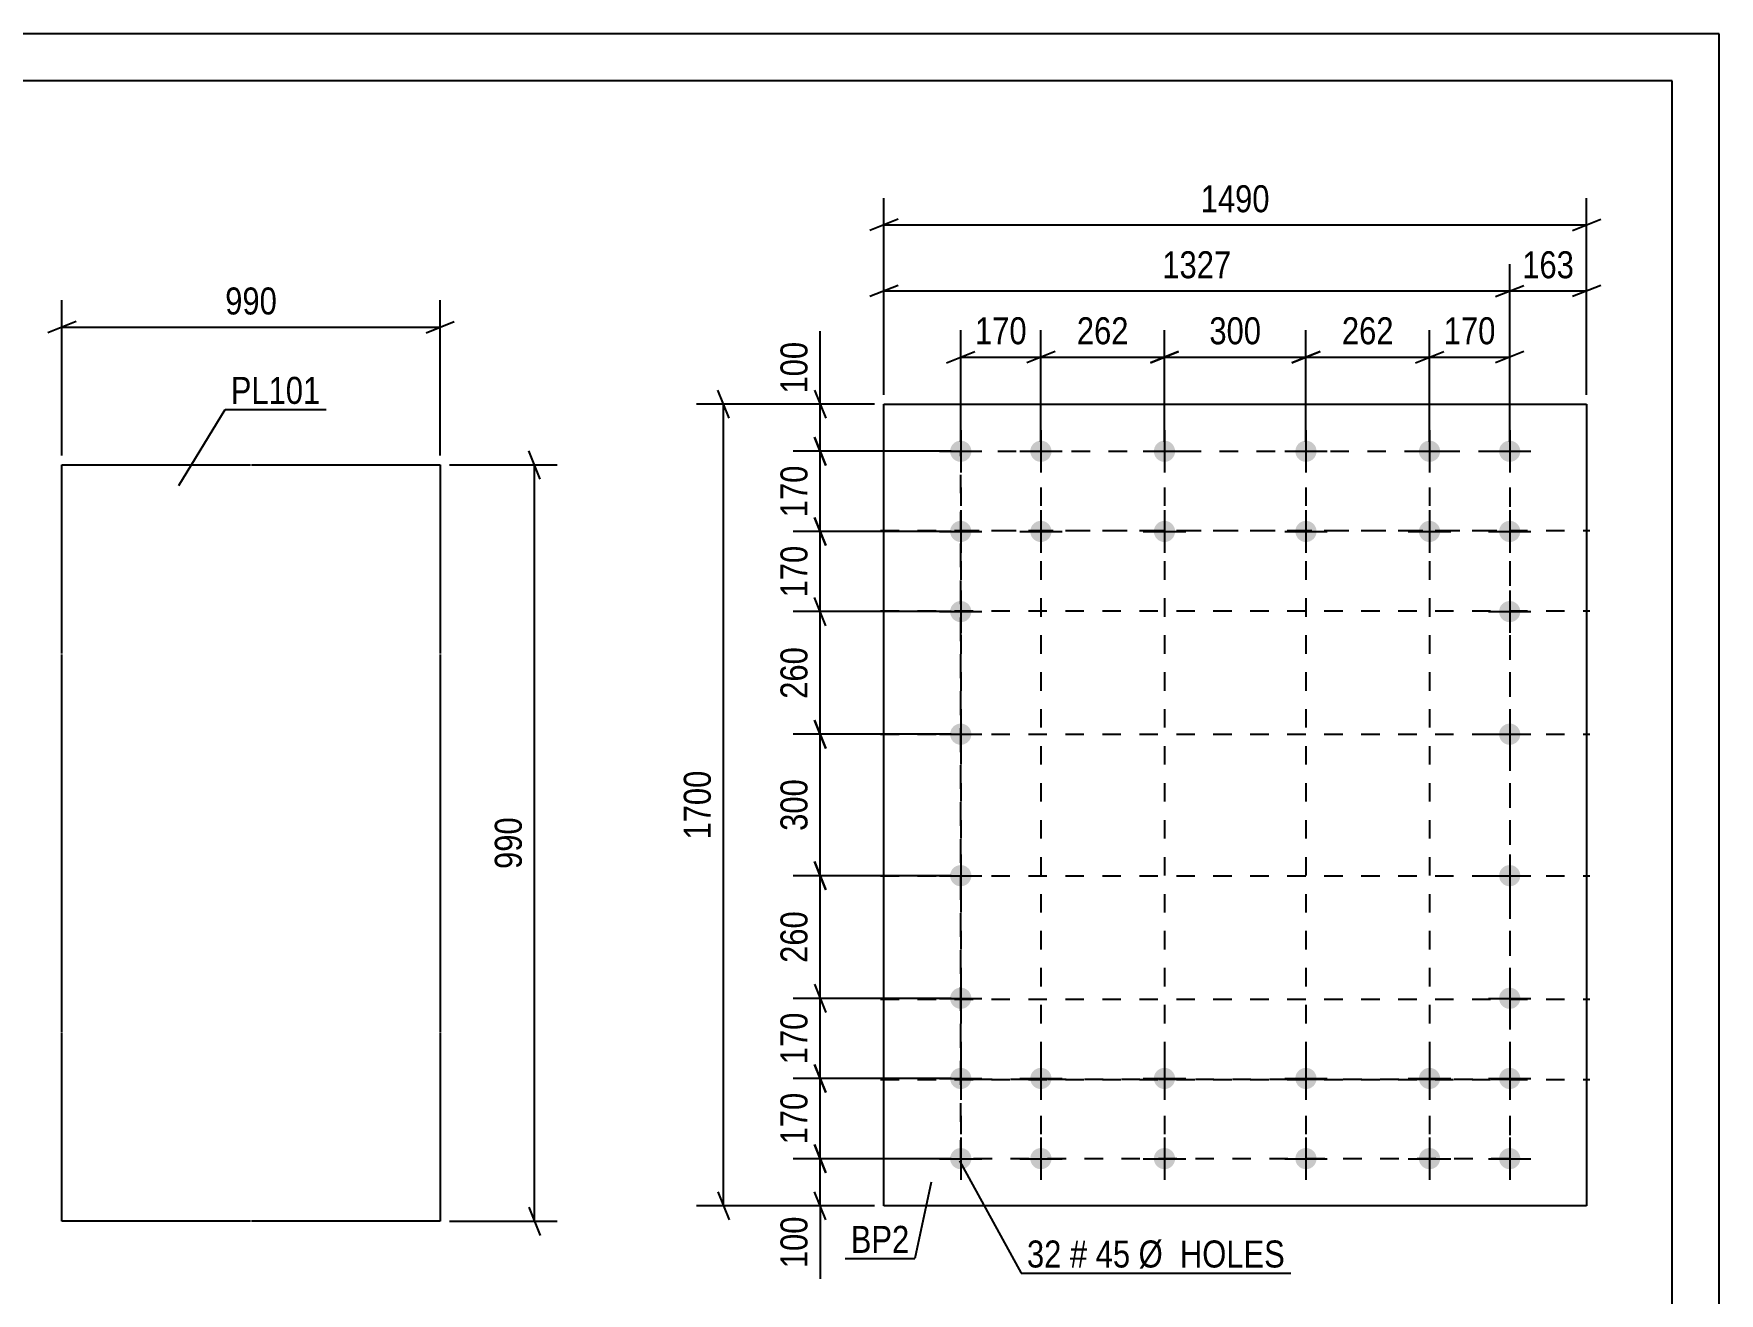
# Model space of a CAD drawing. Header units: millimetres. Extents: x 0 to 841, y 0 to 594.
# Drawn here: x 662.3 to 841, y 460.4 to 594 of the extents above; entities that cross this region are included whole.
import ezdxf

# ---------------------------------------------------------------- set-up
doc = ezdxf.new("R2010")
doc.units = ezdxf.units.MM
doc.linetypes.add('DXK_LINE_DOT2', pattern=[3.9198, 1.9599, -1.9599])
doc.styles.add('Arial Narrow', font='ARIALN.TTF', dxfattribs={"height": 0.2})

# ---------------------------------------------------------------- blocks, each defined once
blk = doc.blocks.new('Unknown-284856987-1130')
at = {"color": 5, "linetype": 'Continuous'}
for p, q in [((841, 594), (0, 594)), ((841, 0), (841, 594)), ((836, 589), (5, 589)), ((836, 5), (836, 589))]:
    blk.add_line(p, q, dxfattribs=at)
blk = doc.blocks.new('Bolt-284856987-5415 - 5381')
at = {"linetype": 'Continuous'}
for points in [[(760.58, 550.85, -1), (760.58, 548.6, -1)], [(769.08, 550.85, -1), (769.08, 548.6, -1)], [(782.18, 550.85, -1), (782.18, 548.6, -1)], [(797.18, 550.85, -1), (797.18, 548.6, -1)], [(810.28, 550.85, -1), (810.28, 548.6, -1)], [(818.78, 550.85, -1), (818.78, 548.6, -1)], [(760.58, 542.35, -1), (760.58, 540.1, -1)], [(769.08, 542.35, -1), (769.08, 540.1, -1)], [(782.18, 542.35, -1), (782.18, 540.1, -1)], [(797.18, 542.35, -1), (797.18, 540.1, -1)], [(810.28, 542.35, -1), (810.28, 540.1, -1)], [(818.78, 542.35, -1), (818.78, 540.1, -1)], [(760.58, 533.85, -1), (760.58, 531.6, -1)], [(818.78, 533.85, -1), (818.78, 531.6, -1)], [(760.58, 520.85, -1), (760.58, 518.6, -1)], [(818.78, 520.85, -1), (818.78, 518.6, -1)], [(760.58, 505.85, -1), (760.58, 503.6, -1)], [(818.78, 505.85, -1), (818.78, 503.6, -1)], [(760.58, 492.85, -1), (760.58, 490.6, -1)], [(818.78, 492.85, -1), (818.78, 490.6, -1)], [(760.58, 484.35, -1), (760.58, 482.1, -1)], [(769.08, 484.35, -1), (769.08, 482.1, -1)], [(782.18, 484.35, -1), (782.18, 482.1, -1)], [(797.18, 484.35, -1), (797.18, 482.1, -1)], [(810.28, 484.35, -1), (810.28, 482.1, -1)], [(818.78, 484.35, -1), (818.78, 482.1, -1)], [(760.58, 475.85, -1), (760.58, 473.6, -1)], [(769.08, 475.85, -1), (769.08, 473.6, -1)], [(782.18, 475.85, -1), (782.18, 473.6, -1)], [(797.18, 475.85, -1), (797.18, 473.6, -1)], [(810.28, 475.85, -1), (810.28, 473.6, -1)], [(818.78, 475.85, -1), (818.78, 473.6, -1)]]:
    blk.add_hatch(color=1, dxfattribs=at).paths.add_polyline_path(points)
at = {"color": 1, "linetype": 'Continuous'}
for p, q in [((760.58, 551.97), (760.58, 547.47)), ((769.08, 551.97), (769.08, 547.47)), ((782.18, 551.97), (782.18, 547.47)), ((797.18, 551.97), (797.18, 547.47)), ((810.28, 551.97), (810.28, 547.47)), ((818.78, 551.97), (818.78, 547.47)), ((758.33, 549.72), (762.83, 549.72)), ((766.83, 549.72), (771.33, 549.72)), ((779.93, 549.72), (784.43, 549.72)), ((794.93, 549.72), (799.43, 549.72)), ((808.03, 549.72), (812.53, 549.72)), ((816.53, 549.72), (821.03, 549.72)), ((760.58, 543.47), (760.58, 538.97)), ((769.08, 543.47), (769.08, 538.97)), ((782.18, 543.47), (782.18, 538.97)), ((797.18, 543.47), (797.18, 538.97)), ((810.28, 543.47), (810.28, 538.97)), ((818.78, 543.47), (818.78, 538.97)), ((758.33, 541.22), (762.83, 541.22)), ((766.83, 541.22), (771.33, 541.22)), ((779.93, 541.22), (784.43, 541.22)), ((794.93, 541.22), (799.43, 541.22)), ((808.03, 541.22), (812.53, 541.22)), ((816.53, 541.22), (821.03, 541.22)), ((760.58, 534.97), (760.58, 530.47)), ((818.78, 534.97), (818.78, 530.47)), ((758.33, 532.72), (762.83, 532.72)), ((816.53, 532.72), (821.03, 532.72)), ((760.58, 521.97), (760.58, 517.47)), ((818.78, 521.97), (818.78, 517.47)), ((758.33, 519.72), (762.83, 519.72)), ((816.53, 519.72), (821.03, 519.72)), ((760.58, 506.97), (760.58, 502.47)), ((818.78, 506.97), (818.78, 502.47)), ((758.33, 504.72), (762.83, 504.72)), ((816.53, 504.72), (821.03, 504.72)), ((760.58, 493.97), (760.58, 489.47)), ((818.78, 493.97), (818.78, 489.47)), ((758.33, 491.72), (762.83, 491.72)), ((816.53, 491.72), (821.03, 491.72)), ((760.58, 485.47), (760.58, 480.97)), ((769.08, 485.47), (769.08, 480.97)), ((782.18, 485.47), (782.18, 480.97)), ((797.18, 485.47), (797.18, 480.97)), ((810.28, 485.47), (810.28, 480.97)), ((818.78, 485.47), (818.78, 480.97)), ((758.33, 483.22), (762.83, 483.22)), ((766.83, 483.22), (771.33, 483.22)), ((779.93, 483.22), (784.43, 483.22)), ((794.93, 483.22), (799.43, 483.22)), ((808.03, 483.22), (812.53, 483.22)), ((816.53, 483.22), (821.03, 483.22)), ((760.58, 476.97), (760.58, 472.47)), ((769.08, 476.97), (769.08, 472.47)), ((782.18, 476.97), (782.18, 472.47)), ((797.18, 476.97), (797.18, 472.47)), ((810.28, 476.97), (810.28, 472.47)), ((818.78, 476.97), (818.78, 472.47)), ((758.33, 474.72), (762.83, 474.72)), ((766.83, 474.72), (771.33, 474.72)), ((779.93, 474.72), (784.43, 474.72)), ((794.93, 474.72), (799.43, 474.72)), ((808.03, 474.72), (812.53, 474.72)), ((816.53, 474.72), (821.03, 474.72))]:
    blk.add_line(p, q, dxfattribs=at)
blk = doc.blocks.new('Part-284856987-5420 - 5381')
at = {"color": 2, "linetype": 'Continuous'}
for p, q in [((752.43, 469.72), (752.43, 554.72)), ((752.43, 554.72), (826.93, 554.72)), ((826.93, 554.72), (826.93, 469.72)), ((826.93, 469.72), (752.43, 469.72))]:
    blk.add_line(p, q, dxfattribs=at)
blk = doc.blocks.new('Part-284856987-6107 - 6101')
at = {"color": 2, "linetype": 'Continuous'}
for p, q in [((665.29, 528.28), (665.29, 548.28)), ((665.29, 548.28), (685.29, 548.28)), ((685.39, 548.28), (705.39, 548.28)), ((705.39, 548.28), (705.39, 528.28)), ((665.29, 488.18), (665.29, 528.18)), ((705.39, 528.18), (705.39, 488.18)), ((665.29, 468.08), (665.29, 488.08)), ((705.39, 488.08), (705.39, 468.08)), ((685.29, 468.08), (665.29, 468.08)), ((705.39, 468.08), (685.39, 468.08))]:
    blk.add_line(p, q, dxfattribs=at)
blk = doc.blocks.new('Rectangle-284856987-5528 - 5381')
at = {"color": 1, "linetype": 'DXK_LINE_DOT2'}
blk.add_lwpolyline([(760.58, 549.72), (818.78, 549.72), (818.78, 474.72), (760.58, 474.72), (760.58, 549.72)], close=True, dxfattribs=at)
blk = doc.blocks.new('Rectangle-284856987-5527 - 5381')
at = {"color": 1, "linetype": 'DXK_LINE_DOT2'}
blk.add_lwpolyline([(760.58, 541.32), (818.78, 541.32), (818.78, 483.12), (760.58, 483.12), (760.58, 541.32)], close=True, dxfattribs=at)
blk = doc.blocks.new('Line-284856987-5526 - 5381')
at = {"color": 1, "linetype": 'DXK_LINE_DOT2'}
blk.add_line((760.58, 549.82), (760.58, 474.62), dxfattribs=at)
blk = doc.blocks.new('Line-284856987-5525 - 5381')
at = {"color": 1, "linetype": 'DXK_LINE_DOT2'}
blk.add_line((818.78, 549.82), (818.78, 474.62), dxfattribs=at)
blk = doc.blocks.new('Line-284856987-5524 - 5381')
at = {"color": 1, "linetype": 'DXK_LINE_DOT2'}
blk.add_line((752.08, 541.32), (827.28, 541.32), dxfattribs=at)
blk = doc.blocks.new('Line-284856987-5523 - 5381')
at = {"color": 1, "linetype": 'DXK_LINE_DOT2'}
blk.add_line((752.08, 532.82), (827.28, 532.82), dxfattribs=at)
blk = doc.blocks.new('Line-284856987-5522 - 5381')
at = {"color": 1, "linetype": 'DXK_LINE_DOT2'}
blk.add_line((752.08, 519.72), (827.28, 519.72), dxfattribs=at)
blk = doc.blocks.new('Line-284856987-5521 - 5381')
at = {"color": 1, "linetype": 'DXK_LINE_DOT2'}
blk.add_line((752.08, 504.72), (827.28, 504.72), dxfattribs=at)
blk = doc.blocks.new('Line-284856987-5520 - 5381')
at = {"color": 1, "linetype": 'DXK_LINE_DOT2'}
blk.add_line((752.08, 491.62), (827.28, 491.62), dxfattribs=at)
blk = doc.blocks.new('Line-284856987-5519 - 5381')
at = {"color": 1, "linetype": 'DXK_LINE_DOT2'}
blk.add_line((752.08, 483.12), (827.28, 483.12), dxfattribs=at)
blk = doc.blocks.new('Line-284856987-5518 - 5381')
at = {"color": 1, "linetype": 'DXK_LINE_DOT2'}
blk.add_line((769.08, 549.82), (769.08, 474.62), dxfattribs=at)
blk = doc.blocks.new('Line-284856987-5517 - 5381')
at = {"color": 1, "linetype": 'DXK_LINE_DOT2'}
blk.add_line((782.18, 549.82), (782.18, 474.62), dxfattribs=at)
blk = doc.blocks.new('Line-284856987-5516 - 5381')
at = {"color": 1, "linetype": 'DXK_LINE_DOT2'}
blk.add_line((797.18, 549.82), (797.18, 474.62), dxfattribs=at)
blk = doc.blocks.new('Line-284856987-5514 - 5381')
at = {"color": 1, "linetype": 'DXK_LINE_DOT2'}
blk.add_line((810.28, 549.82), (810.28, 474.62), dxfattribs=at)
blk = doc.blocks.new('StraightDimension-284856987-5480 - 5381')
at = {"color": 7, "linetype": 'Continuous'}
for p, q in [((745.08, 476.22), (746.28, 473.22)), ((759.58, 474.72), (742.83, 474.72)), ((745.68, 469.72), (745.68, 474.72)), ((746.28, 468.22), (745.08, 471.22)), ((751.43, 469.72), (742.83, 469.72))]:
    blk.add_line(p, q, dxfattribs=at)
at = {"color": 0}
blk.add_wipeout([(744.93, 469.2), (740.73, 469.2), (740.73, 462.51), (744.93, 462.51)], dxfattribs=at)
at = {"color": 7, "linetype": 'Continuous'}
blk.add_line((745.68, 469.72), (745.68, 461.99), dxfattribs=at)
blk.add_line((745.68, 469.72), (745.68, 461.99), dxfattribs=at)
at = {"color": 3, "style": 'Arial Narrow'}
blk.add_text('100', height=2.863, rotation=90.0002, dxfattribs=at).set_placement((744.33, 463.11))
blk = doc.blocks.new('StraightDimension-284856987-17279 - 5381')
at = {"color": 7, "linetype": 'Continuous'}
for p, q in [((760.58, 550.72), (760.58, 562.57)), ((769.08, 550.72), (769.08, 562.57)), ((759.08, 559.12), (762.08, 560.32)), ((760.58, 559.72), (769.08, 559.72)), ((770.58, 560.32), (767.58, 559.12))]:
    blk.add_line(p, q, dxfattribs=at)
at = {"color": 0}
blk.add_wipeout([(768.17, 560.47), (768.17, 564.67), (761.49, 564.67), (761.49, 560.47)], dxfattribs=at)
at = {"color": 3, "style": 'Arial Narrow'}
blk.add_text('170', height=2.863, dxfattribs=at).set_placement((762.09, 561.07))
blk = doc.blocks.new('StraightDimension-284856987-17287 - 5381')
at = {"color": 7, "linetype": 'Continuous'}
for p, q in [((810.28, 550.72), (810.28, 562.57)), ((818.78, 550.72), (818.78, 562.57)), ((808.78, 559.12), (811.78, 560.32)), ((810.28, 559.72), (818.78, 559.72)), ((820.28, 560.32), (817.28, 559.12))]:
    blk.add_line(p, q, dxfattribs=at)
at = {"color": 0}
blk.add_wipeout([(817.87, 560.47), (817.87, 564.67), (811.19, 564.67), (811.19, 560.47)], dxfattribs=at)
at = {"color": 3, "style": 'Arial Narrow'}
blk.add_text('170', height=2.863, dxfattribs=at).set_placement((811.79, 561.07))
blk = doc.blocks.new('StraightDimension-284856987-17285 - 5381')
at = {"color": 7, "linetype": 'Continuous'}
for p, q in [((797.18, 550.72), (797.18, 562.57)), ((810.28, 550.72), (810.28, 562.57)), ((798.68, 560.32), (795.68, 559.12)), ((797.18, 559.72), (810.28, 559.72)), ((808.78, 559.12), (811.78, 560.32))]:
    blk.add_line(p, q, dxfattribs=at)
at = {"color": 0}
blk.add_wipeout([(807.07, 560.47), (807.07, 564.67), (800.39, 564.67), (800.39, 560.47)], dxfattribs=at)
at = {"color": 3, "style": 'Arial Narrow'}
blk.add_text('262', height=2.863, dxfattribs=at).set_placement((800.99, 561.07))
blk = doc.blocks.new('StraightDimension-284856987-5422 - 5381')
at = {"color": 7, "linetype": 'Continuous'}
for p, q in [((752.43, 555.72), (752.43, 576.57)), ((826.93, 555.72), (826.93, 576.57)), ((753.93, 574.32), (750.93, 573.12)), ((752.43, 573.72), (826.93, 573.72)), ((825.43, 573.12), (828.43, 574.32))]:
    blk.add_line(p, q, dxfattribs=at)
at = {"color": 0}
blk.add_wipeout([(793.94, 574.47), (793.94, 578.67), (785.42, 578.67), (785.42, 574.47)], dxfattribs=at)
at = {"color": 3, "style": 'Arial Narrow'}
blk.add_text('1490', height=2.863, dxfattribs=at).set_placement((786.02, 575.07))
blk = doc.blocks.new('StraightDimension-284856987-17299 - 5381')
at = {"color": 7, "linetype": 'Continuous'}
for p, q in [((745.08, 542.72), (746.28, 539.72)), ((759.58, 541.22), (742.83, 541.22)), ((745.68, 532.72), (745.68, 541.22)), ((759.58, 532.72), (742.83, 532.72)), ((746.28, 531.22), (745.08, 534.22))]:
    blk.add_line(p, q, dxfattribs=at)
at = {"color": 0}
blk.add_wipeout([(744.93, 540.31), (740.73, 540.31), (740.73, 533.63), (744.93, 533.63)], dxfattribs=at)
at = {"color": 3, "style": 'Arial Narrow'}
blk.add_text('170', height=2.863, rotation=90.0002, dxfattribs=at).set_placement((744.33, 534.23))
blk = doc.blocks.new('StraightDimension-284856987-5433 - 5381')
at = {"color": 7, "linetype": 'Continuous'}
for p, q in [((752.43, 555.72), (752.43, 569.57)), ((818.78, 550.72), (818.78, 569.57)), ((753.93, 567.32), (750.93, 566.12)), ((752.43, 566.72), (818.78, 566.72)), ((817.28, 566.12), (820.28, 567.32))]:
    blk.add_line(p, q, dxfattribs=at)
at = {"color": 0}
blk.add_wipeout([(789.86, 567.47), (789.86, 571.67), (781.35, 571.67), (781.35, 567.47)], dxfattribs=at)
at = {"color": 3, "style": 'Arial Narrow'}
blk.add_text('1327', height=2.863, dxfattribs=at).set_placement((781.95, 568.07))
blk = doc.blocks.new('StraightDimension-284856987-17289 - 5381')
at = {"color": 7, "linetype": 'Continuous'}
for p, q in [((745.08, 484.72), (746.28, 481.72)), ((759.58, 483.22), (742.83, 483.22)), ((745.68, 474.72), (745.68, 483.22)), ((746.28, 473.22), (745.08, 476.22)), ((759.58, 474.72), (742.83, 474.72))]:
    blk.add_line(p, q, dxfattribs=at)
at = {"color": 0}
blk.add_wipeout([(744.93, 482.31), (740.73, 482.31), (740.73, 475.63), (744.93, 475.63)], dxfattribs=at)
at = {"color": 3, "style": 'Arial Narrow'}
blk.add_text('170', height=2.863, rotation=90.0002, dxfattribs=at).set_placement((744.33, 476.23))
blk = doc.blocks.new('StraightDimension-284856987-5443 - 5381')
at = {"color": 7, "linetype": 'Continuous'}
for p, q in [((818.78, 550.72), (818.78, 569.57)), ((826.93, 555.72), (826.93, 569.57)), ((817.28, 566.12), (820.28, 567.32)), ((818.78, 566.72), (826.93, 566.72)), ((828.43, 567.32), (825.43, 566.12))]:
    blk.add_line(p, q, dxfattribs=at)
at = {"color": 0}
blk.add_wipeout([(826.2, 567.47), (826.2, 571.67), (819.51, 571.67), (819.51, 567.47)], dxfattribs=at)
at = {"color": 3, "style": 'Arial Narrow'}
blk.add_text('163', height=2.863, dxfattribs=at).set_placement((820.11, 568.07))
blk = doc.blocks.new('StraightDimension-284856987-5469 - 5381')
at = {"color": 7, "linetype": 'Continuous'}
for p, q in [((736.03, 553.22), (734.83, 556.22)), ((751.43, 554.72), (732.58, 554.72)), ((735.43, 469.72), (735.43, 554.72)), ((734.83, 471.22), (736.03, 468.22)), ((751.43, 469.72), (732.58, 469.72))]:
    blk.add_line(p, q, dxfattribs=at)
at = {"color": 0}
blk.add_wipeout([(734.68, 516.48), (730.48, 516.48), (730.48, 507.96), (734.68, 507.96)], dxfattribs=at)
at = {"color": 3, "style": 'Arial Narrow'}
blk.add_text('1700', height=2.863, rotation=90.0002, dxfattribs=at).set_placement((734.08, 508.56))
blk = doc.blocks.new('StraightDimension-284856987-5504 - 5381')
at = {"color": 7, "linetype": 'Continuous'}
for p, q in [((745.08, 556.22), (746.28, 553.22)), ((751.43, 554.72), (742.83, 554.72)), ((745.68, 549.72), (745.68, 554.72)), ((746.28, 548.22), (745.08, 551.22)), ((759.58, 549.72), (742.83, 549.72))]:
    blk.add_line(p, q, dxfattribs=at)
at = {"color": 0}
blk.add_wipeout([(744.93, 561.93), (740.73, 561.93), (740.73, 555.25), (744.93, 555.25)], dxfattribs=at)
at = {"color": 7, "linetype": 'Continuous'}
blk.add_line((745.68, 554.72), (745.68, 562.45), dxfattribs=at)
blk.add_line((745.68, 554.72), (745.68, 562.45), dxfattribs=at)
at = {"color": 3, "style": 'Arial Narrow'}
blk.add_text('100', height=2.863, rotation=90.0002, dxfattribs=at).set_placement((744.33, 555.85))
blk = doc.blocks.new('StraightDimension-284856987-17281 - 5381')
at = {"color": 7, "linetype": 'Continuous'}
for p, q in [((769.08, 550.72), (769.08, 562.57)), ((782.18, 550.72), (782.18, 562.57)), ((770.58, 560.32), (767.58, 559.12)), ((769.08, 559.72), (782.18, 559.72)), ((780.68, 559.12), (783.68, 560.32))]:
    blk.add_line(p, q, dxfattribs=at)
at = {"color": 0}
blk.add_wipeout([(778.97, 560.47), (778.97, 564.67), (772.29, 564.67), (772.29, 560.47)], dxfattribs=at)
at = {"color": 3, "style": 'Arial Narrow'}
blk.add_text('262', height=2.863, dxfattribs=at).set_placement((772.89, 561.07))
blk = doc.blocks.new('StraightDimension-284856987-17283 - 5381')
at = {"color": 7, "linetype": 'Continuous'}
for p, q in [((782.18, 550.72), (782.18, 562.57)), ((797.18, 550.72), (797.18, 562.57)), ((783.68, 560.32), (780.68, 559.12)), ((782.18, 559.72), (797.18, 559.72)), ((795.68, 559.12), (798.68, 560.32))]:
    blk.add_line(p, q, dxfattribs=at)
at = {"color": 0}
blk.add_wipeout([(793.02, 560.47), (793.02, 564.67), (786.34, 564.67), (786.34, 560.47)], dxfattribs=at)
at = {"color": 3, "style": 'Arial Narrow'}
blk.add_text('300', height=2.863, dxfattribs=at).set_placement((786.94, 561.07))
blk = doc.blocks.new('StraightDimension-284856987-17291 - 5381')
at = {"color": 7, "linetype": 'Continuous'}
for p, q in [((759.58, 491.72), (742.83, 491.72)), ((745.08, 493.22), (746.28, 490.22)), ((745.68, 483.22), (745.68, 491.72)), ((746.28, 481.72), (745.08, 484.72)), ((759.58, 483.22), (742.83, 483.22))]:
    blk.add_line(p, q, dxfattribs=at)
at = {"color": 0}
blk.add_wipeout([(744.93, 490.81), (740.73, 490.81), (740.73, 484.13), (744.93, 484.13)], dxfattribs=at)
at = {"color": 3, "style": 'Arial Narrow'}
blk.add_text('170', height=2.863, rotation=90.0002, dxfattribs=at).set_placement((744.33, 484.73))
blk = doc.blocks.new('StraightDimension-284856987-17293 - 5381')
at = {"color": 7, "linetype": 'Continuous'}
for p, q in [((746.28, 503.22), (745.08, 506.22)), ((759.58, 504.72), (742.83, 504.72)), ((745.68, 491.72), (745.68, 504.72)), ((759.58, 491.72), (742.83, 491.72)), ((745.08, 493.22), (746.28, 490.22))]:
    blk.add_line(p, q, dxfattribs=at)
at = {"color": 0}
blk.add_wipeout([(744.93, 501.56), (740.73, 501.56), (740.73, 494.88), (744.93, 494.88)], dxfattribs=at)
at = {"color": 3, "style": 'Arial Narrow'}
blk.add_text('260', height=2.863, rotation=90.0002, dxfattribs=at).set_placement((744.33, 495.48))
blk = doc.blocks.new('StraightDimension-284856987-17295 - 5381')
at = {"color": 7, "linetype": 'Continuous'}
for p, q in [((746.28, 518.22), (745.08, 521.22)), ((759.58, 519.72), (742.83, 519.72)), ((745.68, 504.72), (745.68, 519.72)), ((745.08, 506.22), (746.28, 503.22)), ((759.58, 504.72), (742.83, 504.72))]:
    blk.add_line(p, q, dxfattribs=at)
at = {"color": 0}
blk.add_wipeout([(744.93, 515.56), (740.73, 515.56), (740.73, 508.88), (744.93, 508.88)], dxfattribs=at)
at = {"color": 3, "style": 'Arial Narrow'}
blk.add_text('300', height=2.863, rotation=90.0002, dxfattribs=at).set_placement((744.33, 509.48))
blk = doc.blocks.new('StraightDimension-284856987-17297 - 5381')
at = {"color": 7, "linetype": 'Continuous'}
for p, q in [((759.58, 532.72), (742.83, 532.72)), ((746.28, 531.22), (745.08, 534.22)), ((745.68, 519.72), (745.68, 532.72)), ((745.08, 521.22), (746.28, 518.22)), ((759.58, 519.72), (742.83, 519.72))]:
    blk.add_line(p, q, dxfattribs=at)
at = {"color": 0}
blk.add_wipeout([(744.93, 529.56), (740.73, 529.56), (740.73, 522.88), (744.93, 522.88)], dxfattribs=at)
at = {"color": 3, "style": 'Arial Narrow'}
blk.add_text('260', height=2.863, rotation=90.0002, dxfattribs=at).set_placement((744.33, 523.48))
blk = doc.blocks.new('StraightDimension-284856987-17301 - 5381')
at = {"color": 7, "linetype": 'Continuous'}
for p, q in [((745.08, 551.22), (746.28, 548.22)), ((759.58, 549.72), (742.83, 549.72)), ((745.68, 541.22), (745.68, 549.72)), ((746.28, 539.72), (745.08, 542.72)), ((759.58, 541.22), (742.83, 541.22))]:
    blk.add_line(p, q, dxfattribs=at)
at = {"color": 0}
blk.add_wipeout([(744.93, 548.81), (740.73, 548.81), (740.73, 542.13), (744.93, 542.13)], dxfattribs=at)
at = {"color": 3, "style": 'Arial Narrow'}
blk.add_text('170', height=2.863, rotation=90.0002, dxfattribs=at).set_placement((744.33, 542.73))
blk = doc.blocks.new('StraightDimension-284856987-6123 - 6101')
at = {"color": 7, "linetype": 'Continuous'}
for p, q in [((715.99, 546.78), (714.79, 549.78)), ((706.39, 548.28), (717.79, 548.28)), ((715.39, 468.08), (715.39, 548.28)), ((714.79, 469.58), (715.99, 466.58)), ((706.39, 468.08), (717.79, 468.08))]:
    blk.add_line(p, q, dxfattribs=at)
at = {"color": 0}
blk.add_wipeout([(714.64, 511.52), (710.44, 511.52), (710.44, 504.84), (714.64, 504.84)], dxfattribs=at)
at = {"color": 3, "style": 'Arial Narrow'}
blk.add_text('990', height=2.863, rotation=90.0002, dxfattribs=at).set_placement((714.04, 505.44))
blk = doc.blocks.new('StraightDimension-284856987-6112 - 6101')
at = {"color": 7, "linetype": 'Continuous'}
for p, q in [((665.29, 549.28), (665.29, 565.73)), ((705.39, 549.28), (705.39, 565.73)), ((666.79, 563.48), (663.79, 562.28)), ((703.89, 562.28), (706.89, 563.48)), ((665.29, 562.88), (705.39, 562.88))]:
    blk.add_line(p, q, dxfattribs=at)
at = {"color": 0}
blk.add_wipeout([(688.69, 563.63), (688.69, 567.83), (682, 567.83), (682, 563.63)], dxfattribs=at)
at = {"color": 3, "style": 'Arial Narrow'}
blk.add_text('990', height=2.863, dxfattribs=at).set_placement((682.6, 564.23))
blk = doc.blocks.new('Mark-284856987-5411 - 5381')
at = {"color": 0}
for points in [[(771.26, 463.18), (771.26, 466.18), (767.6, 466.18), (767.6, 463.18)], [(773.99, 463.18), (773.99, 466.18), (772.16, 466.18), (772.16, 463.18)], [(778.54, 463.18), (778.54, 466.18), (774.89, 466.18), (774.89, 463.18)], [(794.97, 463.18), (794.97, 466.18), (779.44, 466.18), (779.44, 463.18)]]:
    blk.add_wipeout(points, dxfattribs=at)
for points in [[(771.26, 463.18), (771.26, 466.18), (767.6, 466.18), (767.6, 463.18)], [(773.99, 463.18), (773.99, 466.18), (772.16, 466.18), (772.16, 463.18)], [(778.54, 463.18), (778.54, 466.18), (774.89, 466.18), (774.89, 463.18)], [(794.97, 463.18), (794.97, 466.18), (779.44, 466.18), (779.44, 463.18)]]:
    blk.add_wipeout(points, dxfattribs=at)
at = {"color": 7, "linetype": 'Continuous'}
for p, q in [((760.45, 474.49), (767, 462.58)), ((767, 462.58), (795.57, 462.58))]:
    blk.add_line(p, q, dxfattribs=at)
at = {"color": 3, "style": 'Arial Narrow'}
for s, height, p in [('32', 2.863, (767.6, 463.18)), ('#', 2.86, (772.16, 463.18)), ('45', 2.863, (774.89, 463.18)), ('Ø  HOLES', 2.863, (779.44, 463.18))]:
    blk.add_text(s, height=height, dxfattribs=at).set_placement(p)
blk = doc.blocks.new('Mark-284856987-5416 - 5381')
at = {"color": 0}
blk.add_wipeout([(755.13, 464.73), (755.13, 467.73), (748.92, 467.73), (748.92, 464.73)], dxfattribs=at)
blk.add_wipeout([(755.13, 464.73), (755.13, 467.73), (748.92, 467.73), (748.92, 464.73)], dxfattribs=at)
at = {"color": 30, "linetype": 'Continuous'}
for p in [(757.45, 472.22), (748.32, 464.13)]:
    blk.add_line(p, (755.73, 464.13), dxfattribs=at)
at = {"color": 3, "style": 'Arial Narrow'}
blk.add_text('BP2', height=2.863, dxfattribs=at).set_placement((748.92, 464.73))
blk = doc.blocks.new('Mark-284856987-6103 - 6101')
at = {"color": 0}
blk.add_wipeout([(692.69, 554.75), (692.69, 557.75), (683.19, 557.75), (683.19, 554.75)], dxfattribs=at)
blk.add_wipeout([(692.69, 554.75), (692.69, 557.75), (683.19, 557.75), (683.19, 554.75)], dxfattribs=at)
at = {"color": 30, "linetype": 'Continuous'}
for p, q in [((677.67, 546.1), (682.59, 554.15)), ((682.59, 554.15), (693.29, 554.15))]:
    blk.add_line(p, q, dxfattribs=at)
at = {"color": 3, "style": 'Arial Narrow'}
blk.add_text('PL101', height=2.863, dxfattribs=at).set_placement((683.19, 554.75))

msp = doc.modelspace()

# ---------------------------------------------------------------- block references
for name in ['Unknown-284856987-1130', 'Part-284856987-5420 - 5381', 'Bolt-284856987-5415 - 5381', 'Line-284856987-5526 - 5381', 'Rectangle-284856987-5528 - 5381', 'Line-284856987-5518 - 5381', 'Line-284856987-5517 - 5381', 'Line-284856987-5516 - 5381', 'Line-284856987-5514 - 5381', 'Line-284856987-5525 - 5381', 'Part-284856987-6107 - 6101', 'Line-284856987-5524 - 5381', 'Rectangle-284856987-5527 - 5381', 'Line-284856987-5523 - 5381', 'Line-284856987-5522 - 5381', 'Line-284856987-5521 - 5381', 'Line-284856987-5520 - 5381', 'Line-284856987-5519 - 5381']:
    msp.add_blockref(name, (0, 0))

# ---------------------------------------------------------------- next in the draw order: block references
for name in ['StraightDimension-284856987-17279 - 5381', 'StraightDimension-284856987-17287 - 5381', 'StraightDimension-284856987-6123 - 6101', 'StraightDimension-284856987-17299 - 5381', 'StraightDimension-284856987-5480 - 5381']:
    msp.add_blockref(name, (0, 0))

# ---------------------------------------------------------------- next in the draw order: block references
for name in ['StraightDimension-284856987-6112 - 6101', 'StraightDimension-284856987-17285 - 5381', 'StraightDimension-284856987-17289 - 5381']:
    msp.add_blockref(name, (0, 0))

# ---------------------------------------------------------------- next in the draw order: block references
for name in ['StraightDimension-284856987-5422 - 5381', 'Mark-284856987-6103 - 6101', 'Mark-284856987-5411 - 5381']:
    msp.add_blockref(name, (0, 0))

# ---------------------------------------------------------------- next in the draw order: block references
msp.add_blockref('StraightDimension-284856987-5433 - 5381', (0, 0))

# ---------------------------------------------------------------- next in the draw order: block references
for name in ['StraightDimension-284856987-5443 - 5381', 'StraightDimension-284856987-17281 - 5381', 'StraightDimension-284856987-5469 - 5381']:
    msp.add_blockref(name, (0, 0))

# ---------------------------------------------------------------- next in the draw order: block references
for name in ['StraightDimension-284856987-17283 - 5381', 'StraightDimension-284856987-5504 - 5381', 'StraightDimension-284856987-17291 - 5381', 'Mark-284856987-5416 - 5381']:
    msp.add_blockref(name, (0, 0))

# ---------------------------------------------------------------- next in the draw order: block references
for name in ['StraightDimension-284856987-17301 - 5381', 'StraightDimension-284856987-17293 - 5381']:
    msp.add_blockref(name, (0, 0))

# ---------------------------------------------------------------- next in the draw order: block references
msp.add_blockref('StraightDimension-284856987-17295 - 5381', (0, 0))

# ---------------------------------------------------------------- next in the draw order: block references
msp.add_blockref('StraightDimension-284856987-17297 - 5381', (0, 0))

doc.saveas('drawing.dxf')
